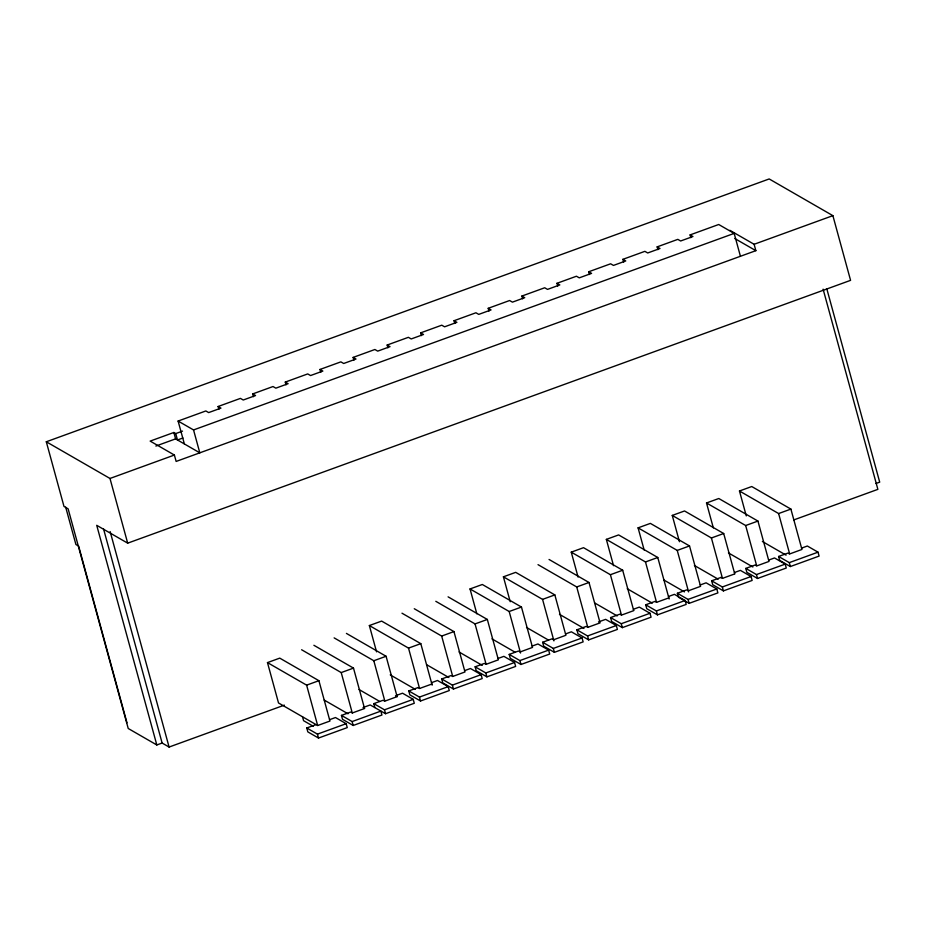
<?xml version="1.0" encoding="UTF-8"?>
<svg xmlns="http://www.w3.org/2000/svg" width="926" height="926" viewBox="0 0 926 926"><rect width="100%" height="100%" fill="white"/><g stroke="black" fill="none" stroke-linecap="round" stroke-linejoin="round"><path stroke-width="1.39" d="M156.818 744.967L128.228 728.496L68.13 508.849L63.998 506.464L46.3 441.771L769.182 178.95L832.879 215.654L850.577 280.346L127.684 543.157L96.721 525.32L156.818 744.967L162.119 743.034L169.088 747.05L284.351 705.137M184.367 443.936L178.105 421.052L205.838 410.959L208.663 412.591L220.944 408.123L218.119 406.502L240.436 398.388L243.249 400.009L255.53 395.552L252.717 393.92L273.008 386.536L275.832 388.168L288.113 383.7L285.289 382.079L307.721 373.919L310.546 375.551L322.827 371.083L320.002 369.451L340.872 361.869L343.696 363.49L355.978 359.033L353.153 357.401L374.891 349.496L377.715 351.128L389.996 346.66L387.172 345.039L408.389 337.319L411.213 338.951L423.495 334.483L420.67 332.851L441.771 325.188L444.596 326.809L456.877 322.341L454.053 320.72L475.941 312.768L478.754 314.389L491.035 309.921L488.222 308.3L509.613 300.522L512.437 302.142L524.718 297.674L521.894 296.054L544.696 287.766L547.521 289.387L559.802 284.919L556.977 283.298L576.447 276.226L579.271 277.846L591.552 273.378L588.728 271.758L610.628 263.794L613.452 265.426L625.733 260.958L622.909 259.326L644.878 251.34L647.702 252.972L659.983 248.504L657.159 246.872L677.832 239.359L680.645 240.991L692.926 236.524L690.113 234.903L718.715 224.497L734.168 233.398L740.43 256.282M182.92 437.998L177.479 439.977L175.732 433.588L173.845 432.488L150.174 441.1L174.389 455.048L176.137 461.437L755.859 250.668L754.111 244.29L729.896 230.331M175.732 433.588L182.526 431.111M178.105 421.052L193.546 429.942L734.168 233.398M155.869 446.054L175.593 438.878L199.808 452.837L193.546 429.942M46.3 441.771L109.986 478.464L174.389 455.048M754.111 244.29L832.879 215.654M267.475 662.599L279.756 658.131L318.903 680.691L329.945 721.053L317.664 725.521L278.518 702.961L267.475 662.599L306.622 685.147L317.664 725.521M376.558 651.846L369.358 625.548L381.639 621.091L420.798 643.651L432.153 685.159M476.844 613.857L470.038 588.948L482.319 584.491L521.465 607.051L532.508 647.413L520.123 651.95L518.514 651.024L509.207 654.416L510.284 658.328L520.968 664.486L549.708 654.034L548.632 650.121L537.948 643.964L532.114 646.082M510.226 601.726L503.408 576.817L515.689 572.349L554.836 594.909L565.879 635.271L553.551 639.797L551.942 638.871L542.636 642.262L543.712 646.174L554.396 652.332L583.137 641.88L582.06 637.968L571.377 631.81L565.497 633.951M578.067 577.06L571.261 552.151L583.53 547.683L622.689 570.242L633.662 610.373M613.533 565.682L606.345 539.395L618.626 534.927L657.773 557.487L669.128 598.995M644.149 549.998L638.083 527.855L650.365 523.387L689.523 545.946L700.577 586.343L688.296 590.811L686.687 589.885L677.381 593.265L678.457 597.189L689.141 603.335L717.882 592.895L716.805 588.982L706.121 582.824L700.183 584.977M679.452 541.722L672.264 515.423L684.545 510.967L723.692 533.515L734.677 573.645M713.333 527.878L706.515 502.968L718.796 498.512L757.943 521.072L768.985 561.434L756.692 565.936L755.095 565.022L745.789 568.402L746.854 572.314L757.537 578.472L786.278 568.02L785.213 564.108L774.518 557.95L768.615 560.103M746.275 515.898L739.469 491L751.75 486.532L790.897 509.092L801.939 549.454L789.519 554.003L787.922 553.088L778.604 556.468L779.68 560.38L790.364 566.538L819.105 556.086L818.028 552.174L807.345 546.016L801.534 548.134M306.622 685.147L318.903 680.691M301.61 649.751L341.219 672.577L353.5 668.109L364.474 708.24M334.136 637.875L373.803 660.736L386.084 656.268L397.127 696.63L384.707 701.19L383.098 700.264L373.791 703.644L374.856 707.557M369.358 625.548L408.516 648.107L420.798 643.651M401.988 613.197L441.667 636.058L453.948 631.59L464.991 671.963L452.617 676.501L451.008 675.575L441.702 678.955L442.778 682.867L453.462 689.025L482.191 678.573L481.126 674.66L470.443 668.503L464.597 670.632M435.81 601.31L475.05 623.916L487.331 619.459L498.373 659.821L486.057 664.336L484.46 663.41L475.142 666.801L476.219 670.713L486.902 676.871L515.643 666.419L514.567 662.507L503.883 656.349L497.991 658.49M470.038 588.948L509.184 611.507L521.465 607.051M503.408 576.817L542.567 599.377L554.836 594.909M538.018 564.652L576.724 586.957L589.005 582.489L600.083 622.885L587.802 627.342L586.193 626.427L576.886 629.807L577.963 633.72L588.647 639.878L617.376 629.425L616.311 625.513L605.627 619.355L598.485 621.959M571.261 552.151L610.408 574.71L622.689 570.242M606.345 539.395L645.491 561.955L657.773 557.487M638.083 527.855L677.242 550.414L689.523 545.946M672.264 515.423L711.411 537.983L723.692 533.515M706.515 502.968L745.662 525.528L757.943 521.072M739.469 491L778.616 513.548L790.897 509.092M875.927 483.511L879.7 482.145L826.837 288.912M793.721 519.949L877.871 489.356L823.11 289.178M329.54 719.699L335.49 717.534L346.174 723.692L347.25 727.605L318.509 738.045L307.826 731.887L306.761 727.975L316.067 724.595M341.451 715.404L352.135 721.562L380.875 711.11L381.94 715.022L353.2 725.475L342.516 719.317L341.451 715.404L350.757 712.025L352.366 712.951L364.647 708.483M363.038 707.557L370.192 704.952L385.54 713.715L414.281 703.274L413.216 699.35L402.532 693.204L395.564 695.727L397.127 696.63M431.551 682.647L437.512 680.483L448.196 686.641L449.272 690.553L420.531 700.994L409.848 694.836L408.771 690.923L418.089 687.543M633.361 609.273L639.322 607.109L650.006 613.267L651.071 617.179L622.341 627.631L611.658 621.473L610.581 617.561L619.888 614.169L621.496 615.096L633.778 610.628M668.468 596.506L674.429 594.342L685.113 600.499L686.178 604.412L657.448 614.864L646.765 608.706L645.688 604.794L654.995 601.414L656.603 602.328L668.885 597.872M734.434 572.534L740.383 570.37L751.067 576.516L752.143 580.44L723.403 590.881L712.719 584.723L711.654 580.81L720.96 577.43M431.967 684.001L419.559 688.481L408.516 648.107M734.839 573.889L722.454 578.356L711.411 537.983M306.761 727.975L317.444 734.133L346.174 723.692M373.791 703.644L384.475 709.802L413.216 699.35M408.771 690.923L419.455 697.081L448.196 686.641M441.702 678.955L452.386 685.113L481.126 674.66M475.142 666.801L485.826 672.959L514.567 662.507M509.207 654.416L519.891 660.574L548.632 650.121M542.636 642.262L553.32 648.42L582.06 637.968M576.886 629.807L587.57 635.965L616.311 625.513M610.581 617.561L621.265 623.719L650.006 613.267M645.688 604.794L656.372 610.952L685.113 600.499M677.381 593.265L688.064 599.423L716.805 588.982M711.654 580.81L722.338 586.968L751.067 576.516M745.789 568.402L756.473 574.56L785.213 564.108M778.604 556.468L789.299 562.626L818.028 552.174M734.781 238.526L755.859 250.668M762.376 541.49L786.07 555.149M728.415 552.891L752.884 566.99M720.891 577.454L722.558 578.356M694.396 565.485L718.206 579.201M663.664 579.884L684.453 591.876M627.226 588.728L652.286 603.162M549.049 559.466L589.005 582.489M594.642 602.93L617.202 615.917M559.478 614.32L583.947 628.418M526.535 627.446L548.562 640.132M448.091 596.842L487.331 619.459M491.938 638.871L515.18 652.263M414.269 608.729L453.948 631.59M459.03 651.985L482.272 665.377M426.863 664.833L448.879 677.519M346.417 633.407L386.084 656.268M417.996 687.578L419.686 688.469M390.251 674.88L415.299 689.326M313.891 645.283L353.5 668.109M358.999 689.5L379.799 701.491M324.204 700.068L348.014 713.784M313.439 726.378L303.578 720.694L302.513 716.782M778.616 513.548L789.589 553.679M789.299 562.626L790.364 566.538M690.113 234.903L690.865 237.646M745.662 525.528L756.646 565.659M756.473 574.56L757.537 578.472M657.159 246.872L657.911 249.626M722.338 586.968L723.403 590.881M622.909 259.326L623.661 262.081M677.242 550.414L688.597 591.922M688.064 599.423L689.141 603.335M588.728 271.758L589.48 274.501M645.491 561.955L656.534 602.317M656.372 610.952L657.448 614.864M556.977 283.298L557.73 286.053M610.408 574.71L621.45 615.072M621.265 623.719L622.341 627.631M521.894 296.054L522.646 298.809M576.724 586.957L587.697 627.087M587.57 635.965L588.647 639.878M488.222 308.3L488.974 311.043M542.567 599.377L553.922 640.885M553.32 648.42L554.396 652.332M454.053 320.72L454.805 323.475M509.184 611.507L520.539 653.027M519.891 660.574L520.968 664.486M420.67 332.851L421.423 335.606M475.05 623.916L486.034 664.046M485.826 672.959L486.902 676.871M387.172 345.039L387.925 347.782M441.667 636.058L452.64 676.188M452.386 685.113L453.462 689.025M353.153 357.401L353.906 360.156M419.455 697.081L420.531 700.994M320.002 369.451L320.755 372.206M373.803 660.736L384.776 700.855M384.475 709.802L385.54 713.715M285.289 382.079L286.041 384.822M341.219 672.577L352.262 712.939M352.135 721.562L353.2 725.475M252.717 393.92L253.469 396.675M317.444 734.133L318.509 738.045M218.119 406.502L218.872 409.246M173.845 432.488L175.593 438.878M109.986 478.464L127.684 543.157M110.148 531.57L169.088 747.05M103.562 528.954L162.119 743.034M126.978 722.789L78.641 546.085L75.909 544.511L65.677 507.112"/></g></svg>
